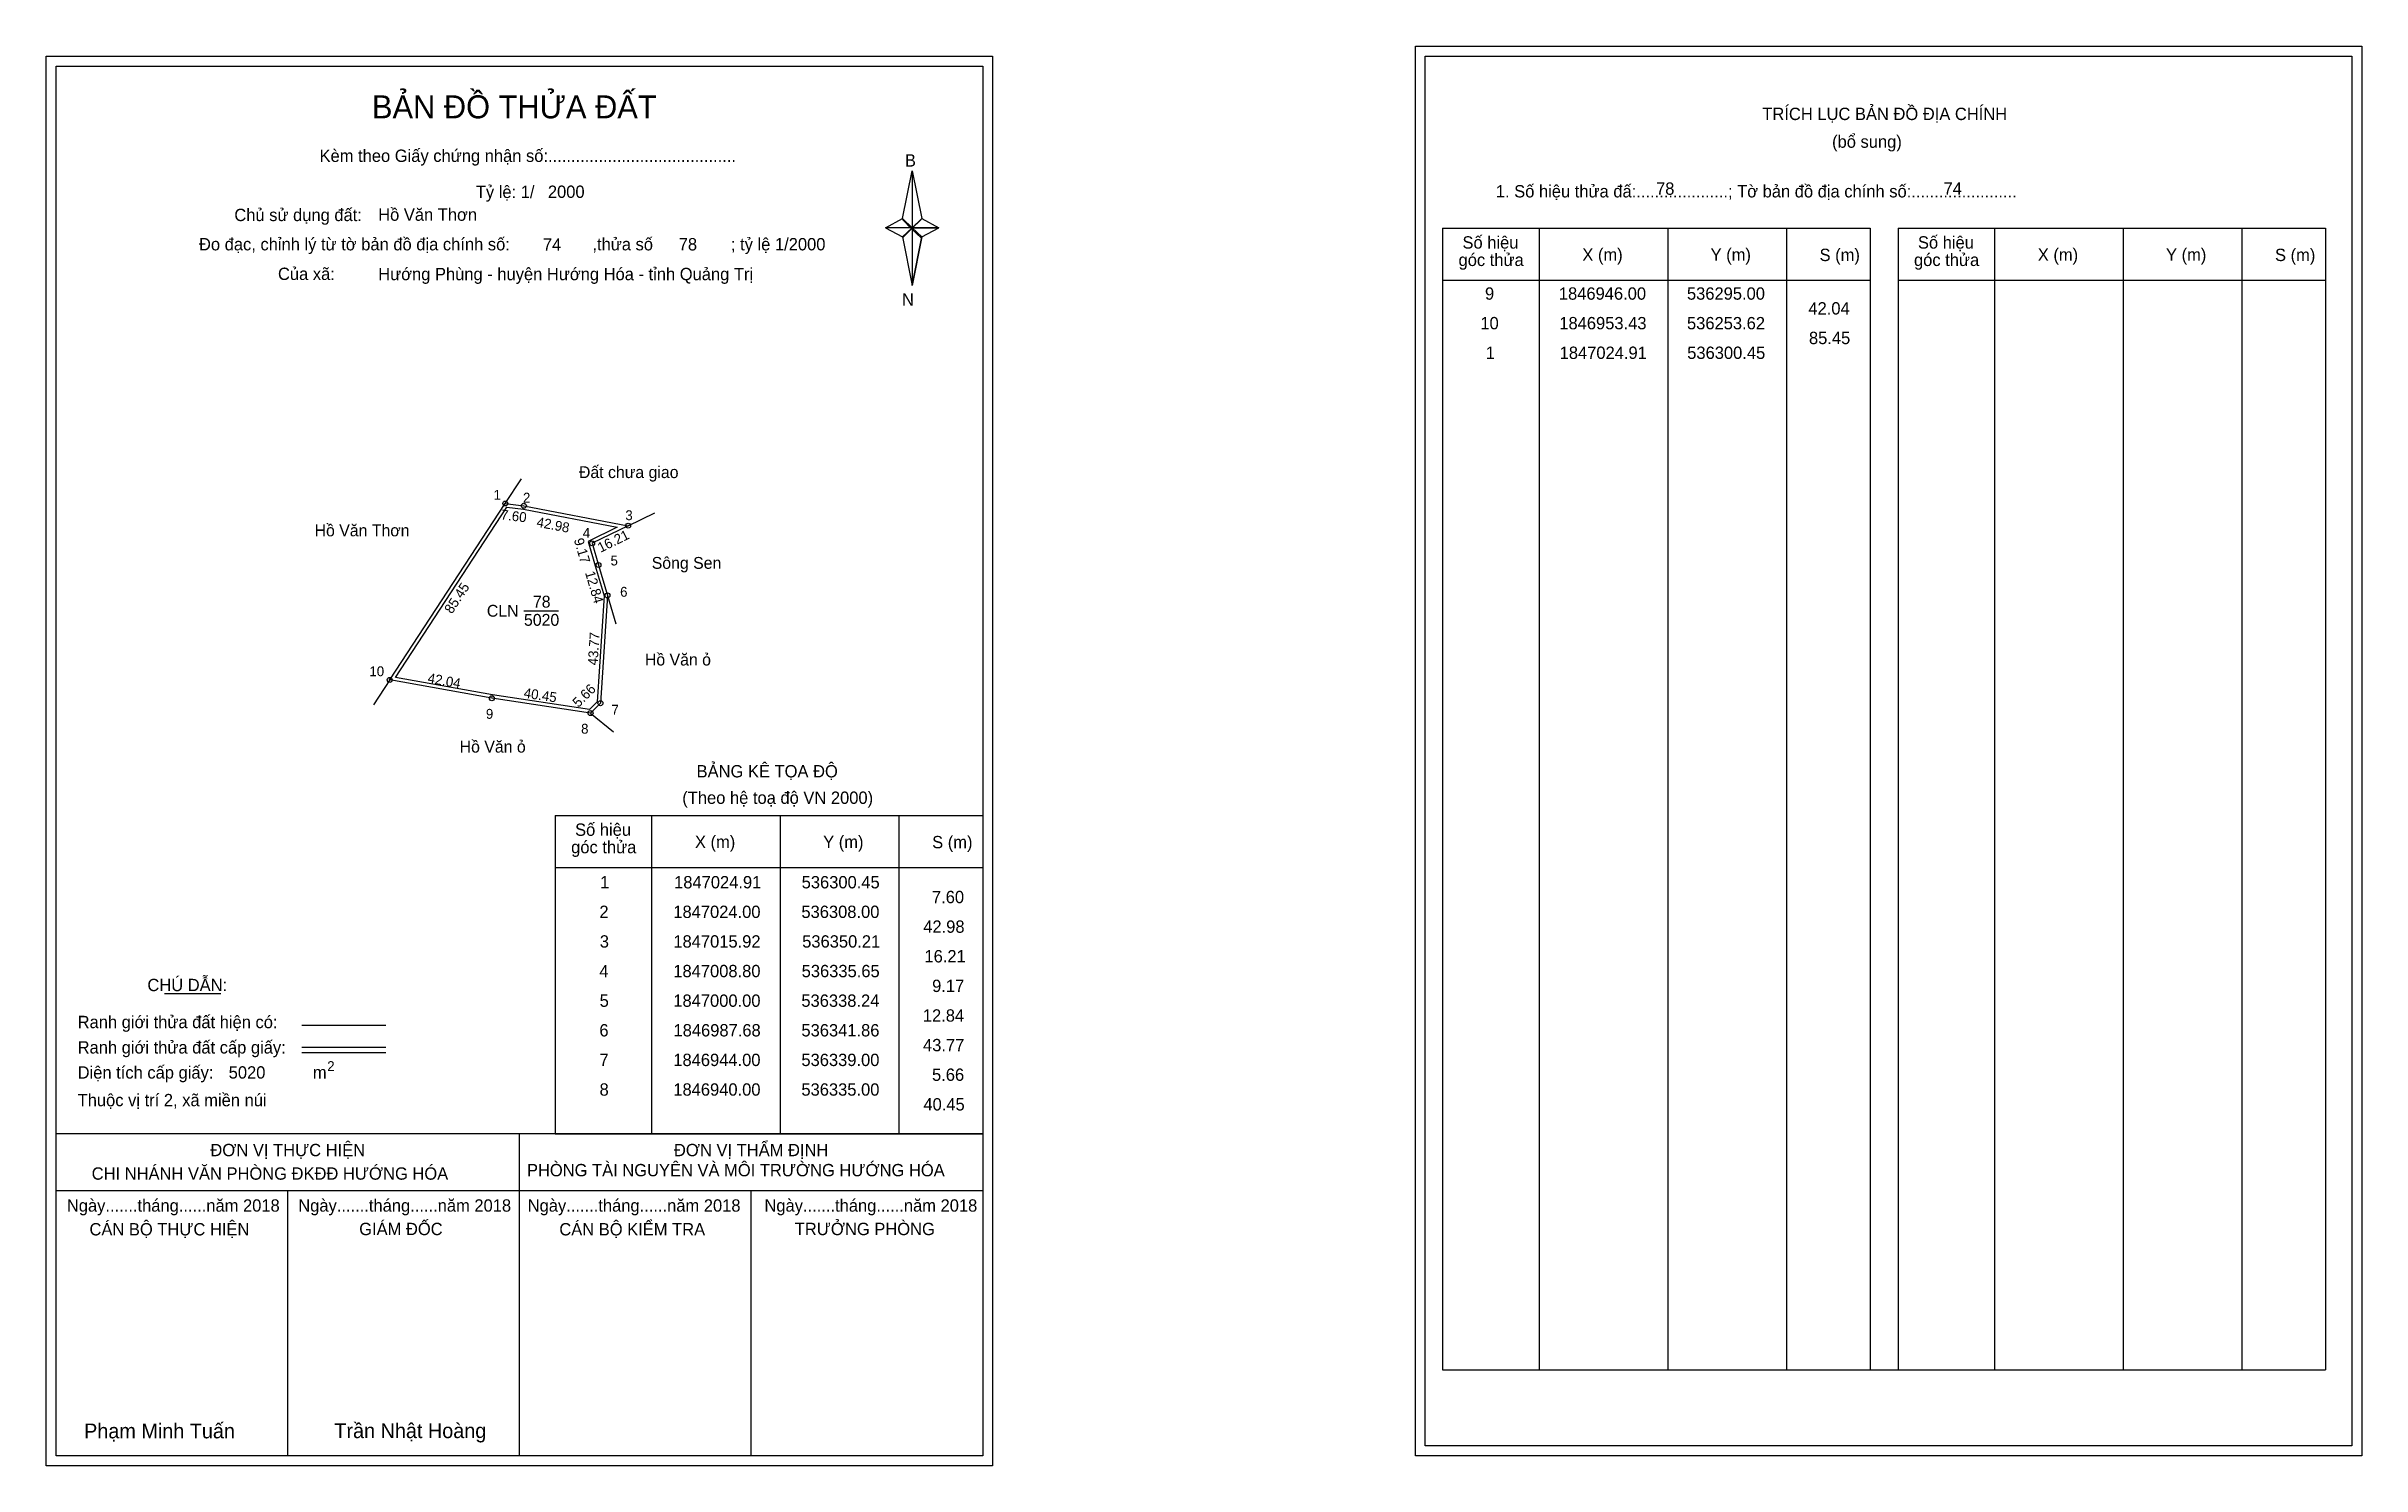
# Model space of a CAD drawing. Extents: x 536115 to 537053, y 1846635 to 1847210.
import ezdxf

# ---------------------------------------------------------------- set-up
doc = ezdxf.new("R2010")
doc.units = 0
for name, color, linetype in [('Level 1', 7, 'Continuous'), ('Level 10', 7, 'Continuous'), ('Level 11', 7, 'Continuous'), ('Level 13', 7, 'Continuous'), ('Level 27', 7, 'Continuous'), ('Level 3', 7, 'Continuous'), ('Level 36', 7, 'Continuous'), ('Level 49', 7, 'Continuous'), ('Level 53', 7, 'Continuous'), ('Level 55', 7, 'Continuous'), ('Level 6', 7, 'Continuous'), ('Level 60', 7, 'Continuous'), ('Level 63', 7, 'Continuous'), ('Level 9', 7, 'Continuous')]:
    doc.layers.add(name, color=color, linetype=linetype)

msp = doc.modelspace()

# ---------------------------------------------------------------- linework, layer by layer
at = {"layer": 'Level 1'}
for p, q in [((536118.51, 1847202.18), (536118.51, 1847202.18)), ((536673.15, 1847206.18), (536673.15, 1847206.18)), ((536461.35, 1847140.42), (536465.29, 1847159.7)), ((536465.29, 1847159.7), (536465.29, 1847136.65)), ((536465.29, 1847159.7), (536469.22, 1847140.42)), ((536454.46, 1847136.65), (536461.35, 1847140.42)), ((536461.35, 1847140.42), (536465.29, 1847136.65)), ((536464.99, 1847136.21), (536461.35, 1847139.98)), ((536465.29, 1847136.65), (536461.35, 1847132.97)), ((536464.99, 1847136.21), (536461.35, 1847132.53)), ((536461.35, 1847132.53), (536464.99, 1847136.21)), ((536468.93, 1847139.98), (536464.99, 1847136.21)), ((536464.99, 1847136.21), (536468.93, 1847139.98)), ((536468.93, 1847132.53), (536464.99, 1847136.21)), ((536469.22, 1847140.42), (536465.29, 1847136.65)), ((536465.29, 1847136.65), (536465.29, 1847113.25)), ((536465.29, 1847136.65), (536476.11, 1847136.65)), ((536465.29, 1847136.65), (536469.22, 1847132.97)), ((536469.22, 1847132.97), (536476.11, 1847136.65)), ((536680.22, 1847136.47), (536853.42, 1847136.47)), ((536719.4, 1846673.94), (536719.4, 1847136.47)), ((536771.54, 1846673.94), (536771.54, 1847136.47)), ((536819.49, 1847136.47), (536819.49, 1846673.94)), ((536853.42, 1847136.47), (536853.42, 1846673.94)), ((536864.73, 1847136.47), (537037.94, 1847136.47)), ((536903.91, 1846673.94), (536903.91, 1847136.47)), ((536956.06, 1846673.94), (536956.06, 1847136.47)), ((537004, 1847136.47), (537004, 1846673.94)), ((537037.94, 1847136.47), (537037.94, 1846673.94)), ((536461.35, 1847132.97), (536465.29, 1847113.25)), ((536469.22, 1847132.97), (536465.29, 1847113.25)), ((536680.22, 1847115.42), (536853.42, 1847115.42)), ((536864.73, 1847115.42), (537037.94, 1847115.42)), ((536320.7, 1846898.53), (536493.9, 1846898.53)), ((536359.88, 1846769.48), (536359.88, 1846898.53)), ((536412.02, 1846769.48), (536412.02, 1846898.53)), ((536459.96, 1846898.53), (536459.96, 1846769.48)), ((536320.7, 1846877.47), (536493.9, 1846877.47)), ((536162.34, 1846826.31), (536185.15, 1846826.31)), ((536218.07, 1846813.5), (536252.1, 1846813.5)), ((536218.07, 1846804.61), (536252.1, 1846804.61)), ((536218.07, 1846802.42), (536252.1, 1846802.42)), ((536332.16, 1846769.48), (536118.5, 1846769.48)), ((536493.9, 1846769.48), (536284.22, 1846769.48)), ((536306.2, 1846639.03), (536306.2, 1846769.48)), ((536320.7, 1846769.47), (536493.9, 1846769.47)), ((536493.9, 1846746.38), (536118.5, 1846746.38)), ((536212.35, 1846639.03), (536212.35, 1846746.38)), ((536400.05, 1846639.03), (536400.05, 1846746.38)), ((536680.22, 1846673.94), (537037.94, 1846673.94)), ((536493.9, 1846639.03), (536493.9, 1846639.03)), ((537048.55, 1846643.03), (537048.55, 1846643.03))]:
    msp.add_line(p, q, dxfattribs=at)
for points in [[(536461.35, 1847140.42), (536465.29, 1847159.7), (536465.29, 1847136.65)], [(536454.46, 1847136.65), (536461.35, 1847132.97), (536465.29, 1847136.65)], [(536465.29, 1847136.65), (536469.22, 1847140.42), (536476.11, 1847136.65)], [(536465.29, 1847136.65), (536465.29, 1847113.25), (536469.22, 1847132.97)]]:
    msp.add_lwpolyline(points, close=True, dxfattribs=at)
at = {"layer": 'Level 10'}
for points in [[(536253.62, 1846953.43), (536300.45, 1847024.91), (536308, 1847024), (536350.21, 1847015.92), (536335.65, 1847008.8), (536338.24, 1847000), (536341.86, 1846987.68), (536339, 1846944), (536335, 1846940), (536295, 1846946)], [(536255.95, 1846954.43), (536301.14, 1847023.42), (536307.78, 1847022.62), (536345.82, 1847015.33), (536333.97, 1847009.54), (536336.9, 1846999.61), (536340.45, 1846987.52), (536337.64, 1846944.62), (536334.51, 1846941.49), (536295.23, 1846947.38)]]:
    msp.add_lwpolyline(points, close=True, dxfattribs=at)
at = {"layer": 'Level 11'}
for centre in [(536300.45, 1847024.91), (536308, 1847024), (536350.21, 1847015.92), (536335.65, 1847008.8), (536338.24, 1847000), (536341.86, 1846987.68), (536253.62, 1846953.43), (536253.62, 1846953.43), (536295, 1846946), (536335, 1846940), (536339, 1846944)]:
    msp.add_circle(centre, 1, dxfattribs=at)
at = {"layer": 'Level 27'}
for p, q in [((536300.45, 1847024.91), (536307.03, 1847034.94)), ((536350.21, 1847015.92), (536360.99, 1847021.19)), ((536341.86, 1846987.68), (536345.24, 1846976.17)), ((536253.62, 1846953.43), (536247.04, 1846943.39)), ((536335, 1846940), (536344.3, 1846932.42))]:
    msp.add_line(p, q, dxfattribs=at)
at = {"layer": 'Level 3'}
for p, q in [((536680.22, 1847136.47), (536680.22, 1846673.94)), ((536864.73, 1847136.47), (536864.73, 1846673.94)), ((536320.7, 1846898.53), (536320.7, 1846769.48))]:
    msp.add_line(p, q, dxfattribs=at)
at = {"layer": 'Level 63'}
for points in [[(536669.16, 1847210.18), (537052.56, 1847210.18), (537052.56, 1846639.03), (536669.16, 1846639.03)], [(536114.5, 1847206.18), (536497.9, 1847206.18), (536497.9, 1846635.03), (536114.5, 1846635.03)], [(536118.5, 1847202.18), (536493.9, 1847202.18), (536493.9, 1846639.03), (536118.5, 1846639.03)], [(536673.16, 1847206.18), (537048.56, 1847206.18), (537048.56, 1846643.03), (536673.16, 1846643.03)]]:
    msp.add_lwpolyline(points, close=True, dxfattribs=at)
at = {"layer": 'Level 9'}
msp.add_line((536308.02, 1846981.45), (536321.97, 1846981.45), dxfattribs=at)

# ---------------------------------------------------------------- texts
at = {"layer": 'Level 1'}
for s, height, p in [('BẢN ĐỒ THỬA ĐẤT', 9.3313, (536246.44, 1847180.99)), ('TRÍCH LỤC BẢN ĐỒ ĐỊA CHÍNH', 5, (536809.74, 1847180.3)), ('(bổ sung)', 5, (536837.99, 1847169.06)), ('Kèm theo Giấy chứng nhận số:.........................................', 5, (536225.2, 1847163.33)), ('B', 5, (536462.37, 1847161.45)), ('1. Số hiệu thửa đấ:....................; Tờ bản đồ địa chính số:.......................', 5, (536701.77, 1847148.94)), ('Chủ sử dụng đất:', 5, (536190.68, 1847139.35)), ('Đo đạc, chỉnh lý từ tờ bản đồ địa chính số:                  ,thửa số                 ; tỷ lệ 1/2000', 5, (536176.37, 1847127.49)), ('góc thửa', 5, (536686.66, 1847121.15)), ('Số hiệu', 5, (536688.25, 1847128.21)), ('X (m)', 5, (536736.81, 1847123.26)), ('Y (m)', 5, (536788.77, 1847123.26)), ('S (m)', 5, (536832.92, 1847123.16)), ('góc thửa', 5, (536871.18, 1847121.15)), ('Số hiệu', 5, (536872.77, 1847128.21)), ('X (m)', 5, (536921.33, 1847123.26)), ('Y (m)', 5, (536973.28, 1847123.26)), ('S (m)', 5, (537017.44, 1847123.16)), ('Của xã:', 5, (536208.36, 1847115.49)), ('N', 5, (536461.17, 1847105.11)), ('BẢNG KÊ TỌA ĐỘ', 5, (536377.96, 1846913.93)), ('(Theo hệ toạ độ VN 2000)', 5, (536372.16, 1846903.21)), ('Số hiệu', 5, (536328.73, 1846890.26)), ('X (m)', 5, (536377.29, 1846885.31)), ('Y (m)', 5, (536429.24, 1846885.31)), ('góc thửa', 5, (536327.14, 1846883.2)), ('S (m)', 5, (536473.4, 1846885.21)), ('CHÚ DẪN:', 5, (536155.46, 1846827.32)), ('Ranh giới thửa đất hiện có:', 5, (536127.2, 1846812.32)), ('Ranh giới thửa đất cấp giấy:', 5, (536127.2, 1846802.04)), ('Diện tích cấp giấy:', 5, (536127.2, 1846791.88)), ('2', 4, (536228.31, 1846794.94)), ('m', 5, (536222.51, 1846791.92)), ('Thuộc vị trí 2, xã miền núi', 5, (536127.2, 1846780.68)), ('ĐƠN VỊ THỰC HIỆN', 5, (536180.97, 1846760.44)), ('ĐƠN VỊ THẨM ĐỊNH', 5, (536368.78, 1846760.44)), ('CHI NHÁNH VĂN PHÒNG ĐKĐĐ HƯỚNG HÓA', 5, (536132.89, 1846750.92)), ('PHÒNG TÀI NGUYÊN VÀ MÔI TRƯỜNG HƯỚNG HÓA', 5, (536309.23, 1846752.3)), ('Ngày.......tháng......năm 2018', 5, (536122.84, 1846737.97)), ('Ngày.......tháng......năm 2018', 5, (536216.58, 1846737.97)), ('Ngày.......tháng......năm 2018', 5, (536309.53, 1846737.97)), ('Ngày.......tháng......năm 2018', 5, (536405.45, 1846737.97)), ('CÁN BỘ THỰC HIỆN', 5, (536132, 1846728.34)), ('GIÁM ĐỐC', 5, (536241.27, 1846728.46)), ('CÁN BỘ KIỂM TRA', 5, (536322.35, 1846728.34)), ('TRƯỞNG PHÒNG', 5, (536417.73, 1846728.46)), ('Phạm Minh Tuấn', 6, (536129.82, 1846646.11)), ('Trần Nhật Hoàng', 6, (536231.21, 1846646.21))]:
    msp.add_text(s, height=height, dxfattribs=at).set_placement(p)
at = {"layer": 'Level 11'}
msp.add_text('Tỷ lệ: 1/', height=5, dxfattribs=at).set_placement((536288.52, 1847148.71))
at = {"layer": 'Level 13'}
for s, p in [('78', (536311.65, 1846982.73)), ('CLN', (536292.99, 1846979.05)), ('5020', (536308.03, 1846975.37))]:
    msp.add_text(s, height=4.8, dxfattribs=at).set_placement(p)
at = {"layer": 'Level 36'}
msp.add_text('Sông Sen', height=4.8, dxfattribs=at).set_placement((536359.78, 1846998.45))
at = {"layer": 'Level 49'}
for s, rotation, p in [('7.60', 353.1273, (536298.49, 1847018.5)), ('42.98', 349.16332, (536312.9, 1847015.57)), ('16.21', 26.05914, (536339.07, 1847004.95)), ('9.17', 286.40011, (536328.18, 1847010.23)), ('12.84', 286.37443, (536332.73, 1846996.9)), ('85.45', 56.76926, (536278.82, 1846979.93)), ('43.77', 86.25384, (536337.84, 1846959.25)), ('42.04', 349.82071, (536268.78, 1846952.34)), ('40.45', 351.46923, (536307.74, 1846946.29)), ('5.66', 45, (536330.08, 1846942.02))]:
    msp.add_text(s, height=4, rotation=rotation, dxfattribs=at).set_placement(p)
at = {"layer": 'Level 53'}
for s, p in [('9', (536697.37, 1847107.5)), ('1846946.00', (536727.3, 1847107.5)), ('536295.00', (536779.19, 1847107.5)), ('42.04', (536828.39, 1847101.5)), ('10', (536695.5, 1847095.5)), ('1846953.43', (536727.48, 1847095.5)), ('536253.62', (536779.21, 1847095.5)), ('1', (536697.66, 1847083.5)), ('1847024.91', (536727.62, 1847083.5)), ('536300.45', (536779.3, 1847083.5)), ('85.45', (536828.62, 1847089.5)), ('1', (536338.89, 1846868.97)), ('1847024.91', (536368.85, 1846868.97)), ('536300.45', (536420.53, 1846868.97)), ('7.60', (536473.32, 1846862.97)), ('2', (536338.59, 1846856.97)), ('1847024.00', (536368.53, 1846856.97)), ('536308.00', (536420.42, 1846856.97)), ('42.98', (536469.79, 1846850.97)), ('3', (536338.75, 1846844.97)), ('1847015.92', (536368.55, 1846844.97)), ('536350.21', (536420.74, 1846844.97)), ('16.21', (536470.27, 1846838.97)), ('4', (536338.57, 1846832.97)), ('1847008.80', (536368.53, 1846832.97)), ('536335.65', (536420.53, 1846832.97)), ('5', (536338.68, 1846820.97)), ('1847000.00', (536368.53, 1846820.97)), ('536338.24', (536420.41, 1846820.97)), ('9.17', (536473.39, 1846826.97)), ('12.84', (536469.62, 1846814.97)), ('6', (536338.58, 1846808.97)), ('1846987.68', (536368.61, 1846808.97)), ('536341.86', (536420.43, 1846808.97)), ('43.77', (536469.7, 1846802.97)), ('7', (536338.6, 1846796.97)), ('1846944.00', (536368.53, 1846796.97)), ('536339.00', (536420.42, 1846796.97)), ('8', (536338.65, 1846784.97)), ('1846940.00', (536368.53, 1846784.97)), ('536335.00', (536420.42, 1846784.97)), ('5.66', (536473.34, 1846790.97)), ('40.45', (536469.85, 1846778.97))]:
    msp.add_text(s, height=5, dxfattribs=at).set_placement(p)
at = {"layer": 'Level 55'}
for s, height, p in [('1', 0.8, (536300.23, 1847024.91)), ('0', 0.22, (536300.37, 1847024.69)), ('0', 0.22, (536300.37, 1847024.69)), ('0', 0.22, (536300.37, 1847024.69)), ('2', 0.8, (536307.73, 1847024)), ('0', 0.22, (536307.92, 1847023.78)), ('0', 0.22, (536307.92, 1847023.78)), ('3', 0.8, (536349.96, 1847015.92)), ('0', 0.22, (536350.13, 1847015.7)), ('0', 0.22, (536350.13, 1847015.7)), ('0', 0.22, (536350.13, 1847015.7)), ('0', 0.22, (536350.13, 1847015.7)), ('4', 0.8, (536335.37, 1847008.8)), ('0', 0.22, (536335.57, 1847008.58)), ('0', 0.22, (536335.57, 1847008.58)), ('5', 0.8, (536337.98, 1847000)), ('0', 0.22, (536338.16, 1846999.78)), ('0', 0.22, (536338.16, 1846999.78)), ('6', 0.8, (536341.59, 1846987.68)), ('0', 0.22, (536341.78, 1846987.46)), ('0', 0.22, (536341.78, 1846987.46)), ('0', 0.22, (536341.78, 1846987.46)), ('10', 0.8, (536253.05, 1846953.43)), ('0', 0.22, (536253.54, 1846953.21)), ('0', 0.22, (536253.54, 1846953.21)), ('9', 0.8, (536294.73, 1846946)), ('0', 0.22, (536294.92, 1846945.78)), ('8', 0.8, (536334.74, 1846940)), ('0', 0.22, (536334.92, 1846939.78)), ('0', 0.22, (536334.92, 1846939.78)), ('7', 0.8, (536338.73, 1846944)), ('0', 0.22, (536338.92, 1846943.78))]:
    msp.add_text(s, height=height, dxfattribs=at).set_placement(p)
at = {"layer": 'Level 6'}
for s, p in [('2000', (536317.71, 1847148.75)), ('78', (536766.67, 1847150.02)), ('74', (536883.16, 1847150.06)), ('Hồ Văn Thơn', (536248.95, 1847139.48)), ('74', (536315.68, 1847127.31)), ('78', (536370.72, 1847127.47)), ('Hướng Phùng - huyện Hướng Hóa - tỉnh Quảng Trị', (536248.98, 1847115.4)), ('5020', (536188.39, 1846791.89))]:
    msp.add_text(s, height=5, dxfattribs=at).set_placement(p)
at = {"layer": 'Level 60'}
for s, p in [('Đất chưa giao', (536330.3, 1847035.23)), ('Hồ Văn Thơn', (536223.19, 1847011.62)), ('Hồ Văn ỏ', (536357.02, 1846959.28)), ('Hồ Văn ỏ', (536281.97, 1846923.99))]:
    msp.add_text(s, height=4.8, dxfattribs=at).set_placement(p)
at = {"layer": 'Level 9'}
for s, p in [('1', (536295.7, 1847026.42)), ('2', (536307.63, 1847025.27)), ('3', (536349.09, 1847018.17)), ('4', (536331.87, 1847011.04)), ('5', (536343.1, 1846999.81)), ('6', (536346.98, 1846987.13)), ('10', (536245.42, 1846954.94)), ('9', (536292.61, 1846937.69)), ('7', (536343.48, 1846939.36)), ('8', (536331.18, 1846931.65))]:
    msp.add_text(s, height=4, dxfattribs=at).set_placement(p)

doc.saveas('drawing.dxf')
